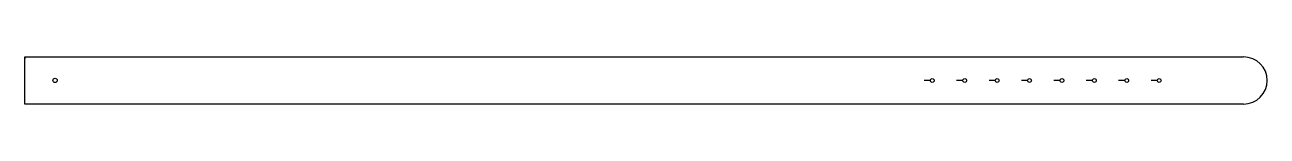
# Model space of a CAD drawing. Header units: millimetres. Extents: x 67 to 1217, y 5 to 48.
import ezdxf

# ---------------------------------------------------------------- set-up
doc = ezdxf.new("R2010")
doc.units = ezdxf.units.MM
doc.header["$MEASUREMENT"] = 0

msp = doc.modelspace()

# ---------------------------------------------------------------- linework, layer by layer
for p, q in [((67.3, 48.2), (67.3, 46.4)), ((67.3, 4.5), (67.3, 48.2)), ((67.3, 48.2), (1195.4, 48.2)), ((67.3, 4.5), (67.3, 48.2)), ((1217.3, 26.4), (1217.3, 26.4)), ((67.3, 4.5), (67.3, 6.4)), ((1195.4, 4.5), (67.3, 4.5))]:
    msp.add_line(p, q)
at = {"linetype": 'Continuous'}
for p, q in [((905.5, 26.4), (899.8, 26.4)), ((935.5, 26.4), (929.8, 26.4)), ((965.5, 26.4), (959.8, 26.4)), ((995.5, 26.4), (989.8, 26.4)), ((1025.5, 26.4), (1019.8, 26.4)), ((1055.5, 26.4), (1049.8, 26.4)), ((1085.5, 26.4), (1079.8, 26.4)), ((1115.5, 26.4), (1109.8, 26.4))]:
    msp.add_line(p, q, dxfattribs=at)
msp.add_circle((95.3, 26.4), 2)
for centre in [(907.3, 26.4), (907.3, 26.4), (937.3, 26.4), (937.3, 26.4), (967.3, 26.4), (967.3, 26.4), (997.3, 26.4), (997.3, 26.4), (1027.3, 26.4), (1027.3, 26.4), (1057.3, 26.4), (1057.3, 26.4), (1087.3, 26.4), (1087.3, 26.4), (1117.3, 26.4), (1117.3, 26.4)]:
    msp.add_circle(centre, 1.75, dxfattribs=at)
msp.add_arc((1195.4, 26.4), 21.9, -90, 90)

doc.saveas('drawing.dxf')
